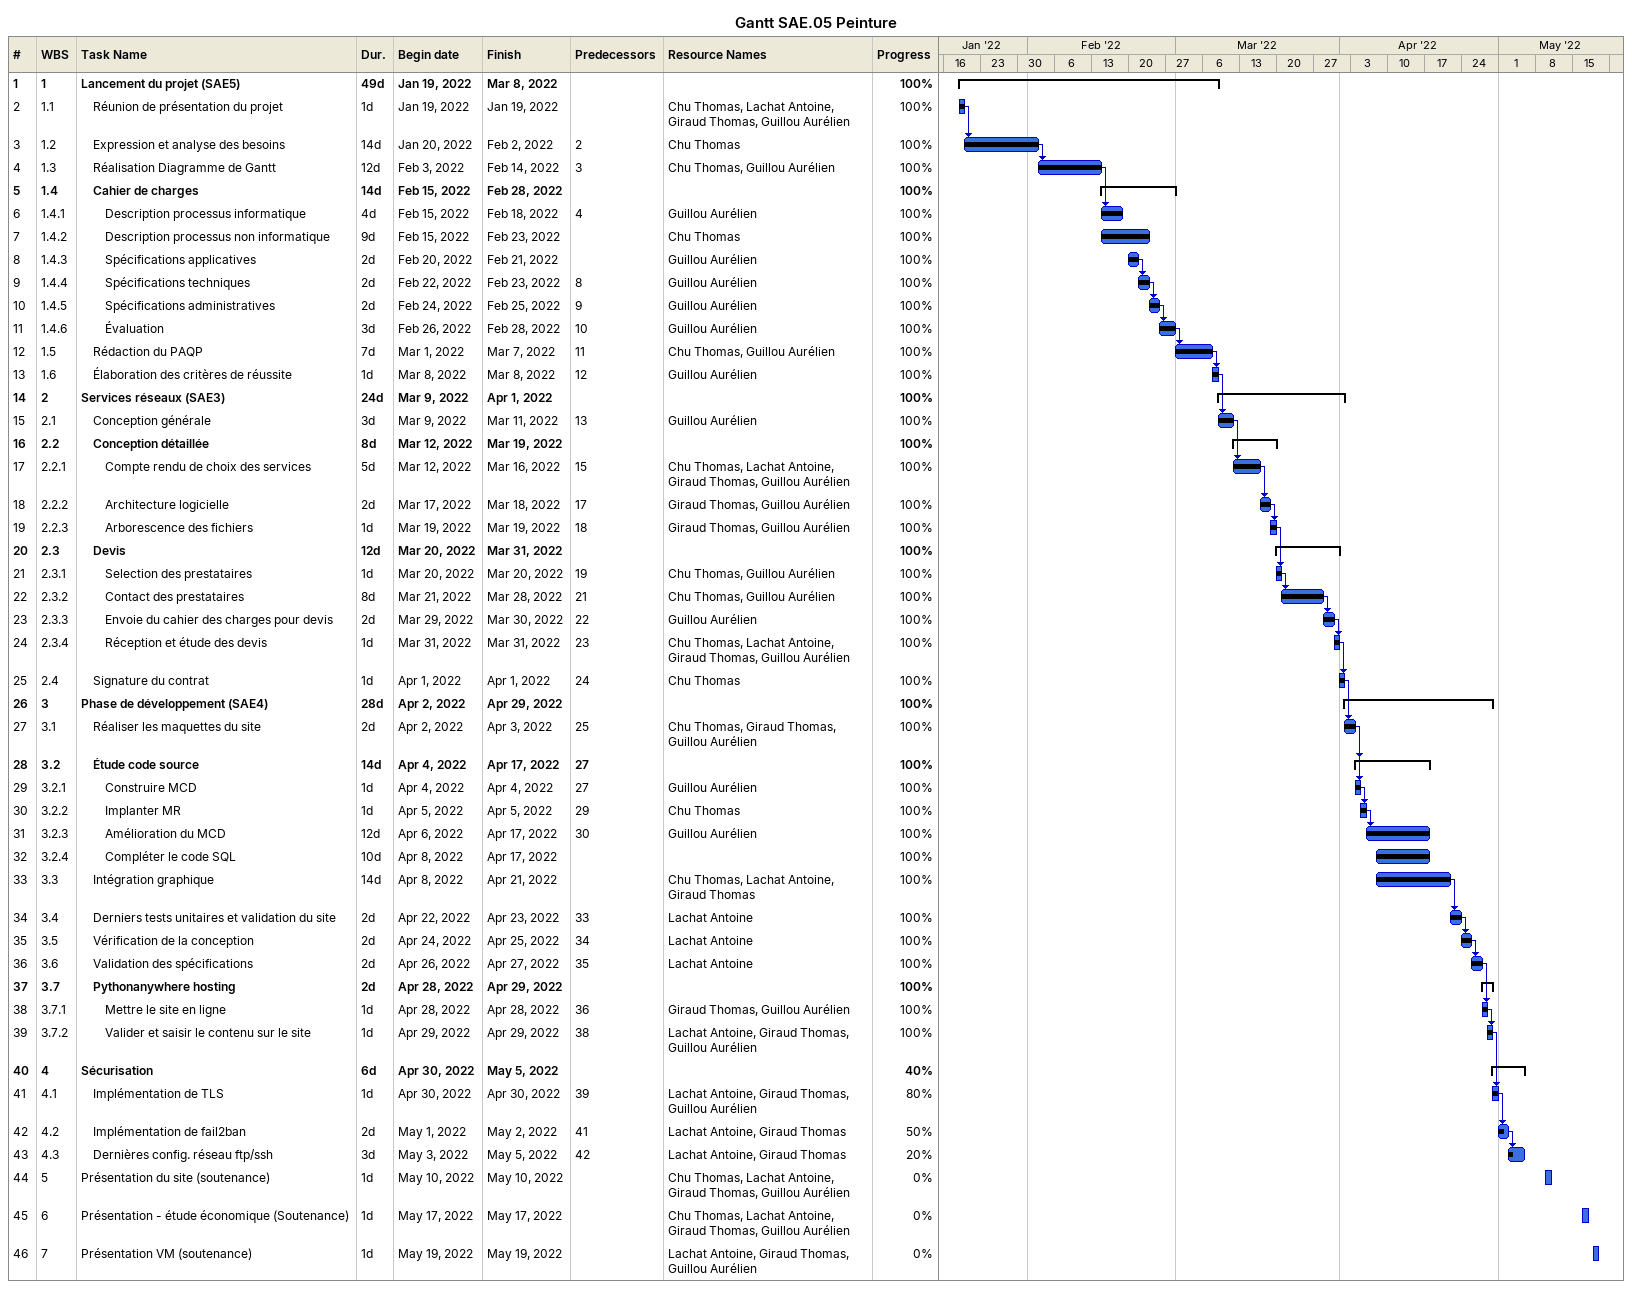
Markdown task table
Gantt SAE.05 Peinture

| ID | WBS | Task | Duration | Start | Finish | Predecessors | Resources | % complete |
|---|---|---|---|---|---|---|---|---|
| 1 | 1 | **Lancement du projet (SAE5)** | 49d | 2022-01-19 | 2022-03-08 |  |  | 100 |
| 2 | 1.1 | Réunion de présentation du projet | 1d | 2022-01-19 | 2022-01-19 |  | Chu Thomas, Lachat Antoine, Giraud Thomas, Guillou Aurélien | 100 |
| 3 | 1.2 | Expression et analyse des besoins | 14d | 2022-01-20 | 2022-02-02 | 2 | Chu Thomas | 100 |
| 4 | 1.3 | Réalisation Diagramme de Gantt | 12d | 2022-02-03 | 2022-02-14 | 3 | Chu Thomas, Guillou Aurélien | 100 |
| 5 | 1.4 | **Cahier de charges** | 14d | 2022-02-15 | 2022-02-28 |  |  | 100 |
| 6 | 1.4.1 | Description processus informatique | 4d | 2022-02-15 | 2022-02-18 | 4 | Guillou Aurélien | 100 |
| 7 | 1.4.2 | Description processus non informatique | 9d | 2022-02-15 | 2022-02-23 |  | Chu Thomas | 100 |
| 8 | 1.4.3 | Spécifications applicatives | 2d | 2022-02-20 | 2022-02-21 |  | Guillou Aurélien | 100 |
| 9 | 1.4.4 | Spécifications techniques | 2d | 2022-02-22 | 2022-02-23 | 8 | Guillou Aurélien | 100 |
| 10 | 1.4.5 | Spécifications administratives | 2d | 2022-02-24 | 2022-02-25 | 9 | Guillou Aurélien | 100 |
| 11 | 1.4.6 | Évaluation | 3d | 2022-02-26 | 2022-02-28 | 10 | Guillou Aurélien | 100 |
| 12 | 1.5 | Rédaction du PAQP | 7d | 2022-03-01 | 2022-03-07 | 11 | Chu Thomas, Guillou Aurélien | 100 |
| 13 | 1.6 | Élaboration des critères de réussite | 1d | 2022-03-08 | 2022-03-08 | 12 | Guillou Aurélien | 100 |
| 14 | 2 | **Services réseaux (SAE3)** | 24d | 2022-03-09 | 2022-04-01 |  |  | 100 |
| 15 | 2.1 | Conception générale | 3d | 2022-03-09 | 2022-03-11 | 13 | Guillou Aurélien | 100 |
| 16 | 2.2 | **Conception détaillée** | 8d | 2022-03-12 | 2022-03-19 |  |  | 100 |
| 17 | 2.2.1 | Compte rendu de choix des services | 5d | 2022-03-12 | 2022-03-16 | 15 | Chu Thomas, Lachat Antoine, Giraud Thomas, Guillou Aurélien | 100 |
| 18 | 2.2.2 | Architecture logicielle | 2d | 2022-03-17 | 2022-03-18 | 17 | Giraud Thomas, Guillou Aurélien | 100 |
| 19 | 2.2.3 | Arborescence des fichiers | 1d | 2022-03-19 | 2022-03-19 | 18 | Giraud Thomas, Guillou Aurélien | 100 |
| 20 | 2.3 | **Devis** | 12d | 2022-03-20 | 2022-03-31 |  |  | 100 |
| 21 | 2.3.1 | Selection des prestataires | 1d | 2022-03-20 | 2022-03-20 | 19 | Chu Thomas, Guillou Aurélien | 100 |
| 22 | 2.3.2 | Contact des prestataires | 8d | 2022-03-21 | 2022-03-28 | 21 | Chu Thomas, Guillou Aurélien | 100 |
| 23 | 2.3.3 | Envoie du cahier des charges pour devis | 2d | 2022-03-29 | 2022-03-30 | 22 | Guillou Aurélien | 100 |
| 24 | 2.3.4 | Réception et étude des devis | 1d | 2022-03-31 | 2022-03-31 | 23 | Chu Thomas, Lachat Antoine, Giraud Thomas, Guillou Aurélien | 100 |
| 25 | 2.4 | Signature du contrat | 1d | 2022-04-01 | 2022-04-01 | 24 | Chu Thomas | 100 |
| 26 | 3 | **Phase de développement (SAE4)** | 28d | 2022-04-02 | 2022-04-29 |  |  | 100 |
| 27 | 3.1 | Réaliser les maquettes du site | 2d | 2022-04-02 | 2022-04-03 | 25 | Chu Thomas, Giraud Thomas, Guillou Aurélien | 100 |
| 28 | 3.2 | **Étude code source** | 14d | 2022-04-04 | 2022-04-17 | 27 |  | 100 |
| 29 | 3.2.1 | Construire MCD | 1d | 2022-04-04 | 2022-04-04 | 27 | Guillou Aurélien | 100 |
| 30 | 3.2.2 | Implanter MR | 1d | 2022-04-05 | 2022-04-05 | 29 | Chu Thomas | 100 |
| 31 | 3.2.3 | Amélioration du MCD | 12d | 2022-04-06 | 2022-04-17 | 30 | Guillou Aurélien | 100 |
| 32 | 3.2.4 | Compléter le code SQL | 10d | 2022-04-08 | 2022-04-17 |  |  | 100 |
| 33 | 3.3 | Intégration graphique | 14d | 2022-04-08 | 2022-04-21 |  | Chu Thomas, Lachat Antoine, Giraud Thomas | 100 |
| 34 | 3.4 | Derniers tests unitaires et validation du site | 2d | 2022-04-22 | 2022-04-23 | 33 | Lachat Antoine | 100 |
| 35 | 3.5 | Vérification de la conception | 2d | 2022-04-24 | 2022-04-25 | 34 | Lachat Antoine | 100 |
| 36 | 3.6 | Validation des spécifications | 2d | 2022-04-26 | 2022-04-27 | 35 | Lachat Antoine | 100 |
| 37 | 3.7 | **Pythonanywhere hosting** | 2d | 2022-04-28 | 2022-04-29 |  |  | 100 |
| 38 | 3.7.1 | Mettre le site en ligne | 1d | 2022-04-28 | 2022-04-28 | 36 | Giraud Thomas, Guillou Aurélien | 100 |
| 39 | 3.7.2 | Valider et saisir le contenu sur le site | 1d | 2022-04-29 | 2022-04-29 | 38 | Lachat Antoine, Giraud Thomas, Guillou Aurélien | 100 |
| 40 | 4 | **Sécurisation** | 6d | 2022-04-30 | 2022-05-05 |  |  | 40 |
| 41 | 4.1 | Implémentation de TLS | 1d | 2022-04-30 | 2022-04-30 | 39 | Lachat Antoine, Giraud Thomas, Guillou Aurélien | 80 |
| 42 | 4.2 | Implémentation de fail2ban | 2d | 2022-05-01 | 2022-05-02 | 41 | Lachat Antoine, Giraud Thomas | 50 |
| 43 | 4.3 | Dernières config. réseau ftp/ssh | 3d | 2022-05-03 | 2022-05-05 | 42 | Lachat Antoine, Giraud Thomas | 20 |
| 44 | 5 | Présentation du site (soutenance) | 1d | 2022-05-10 | 2022-05-10 |  | Chu Thomas, Lachat Antoine, Giraud Thomas, Guillou Aurélien | 0 |
| 45 | 6 | Présentation - étude économique (Soutenance) | 1d | 2022-05-17 | 2022-05-17 |  | Chu Thomas, Lachat Antoine, Giraud Thomas, Guillou Aurélien | 0 |
| 46 | 7 | Présentation VM (soutenance) | 1d | 2022-05-19 | 2022-05-19 |  | Lachat Antoine, Giraud Thomas, Guillou Aurélien | 0 |
